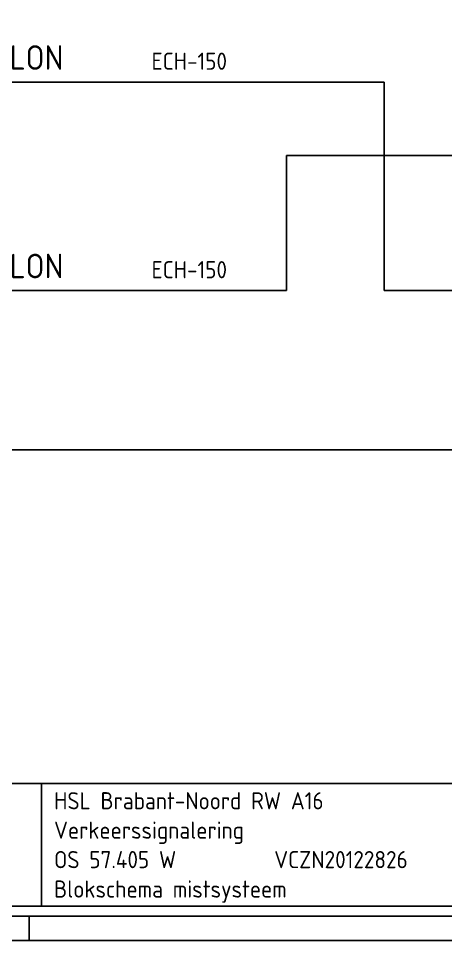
# Model space of a CAD drawing. Header units: metres. Extents: x 0 to 420, y 0 to 297.
# Drawn here: x 122.8 to 210, y 0 to 188 of the extents above; entities that cross this region are included whole.
import ezdxf
from ezdxf.enums import TextEntityAlignment as Align

# ---------------------------------------------------------------- set-up
doc = ezdxf.new("R2010")
doc.units = ezdxf.units.M
doc.header["$LTSCALE"] = 10
doc.header["$MEASUREMENT"] = 0
doc.layers.get('0').update_dxf_attribs({"linetype": 'CONTINUOUS'})
for name, color, linetype in [('25C', 1, 'CONTINUOUS'), ('RC', 2, 'CONTINUOUS'), ('SNIJLIJN', 1, 'CONTINUOUS'), ('VS-HOEK-025', 1, 'CONTINUOUS'), ('VS-HOEK-035', 7, 'CONTINUOUS'), ('VS-HOEK-050', 4, 'CONTINUOUS')]:
    doc.layers.add(name, color=color, linetype=linetype)
doc.styles.add('ISO', font='ISO')
doc.styles.get("Standard").update_dxf_attribs({"font": 'iso.shx'})

# ---------------------------------------------------------------- blocks, each defined once
blk = doc.blocks.new('OHa3_v1-4')
at = {"layer": 'VS-HOEK-035'}
for p, q in [((-393, 27), (-2, 27)), ((-287.5, 2), (-287.5, 27)), ((-393, 2), (-2, 2))]:
    blk.add_line(p, q, dxfattribs=at)
at = {"layer": 'VS-HOEK-025', "style": 'ISO'}
for tag, p in [('BV', (-108, 23.5)), ('BT', (-95, 23.5))]:
    blk.add_attdef(tag, text='', height=2.5, dxfattribs=at).set_placement(p, align=Align.CENTER)
for tag, p in [('UIT1', (-194, 19.5)), ('GET1', (-183, 19.5)), ('TEKDAT', (-165.5, 19.5)), ('GECONTR1', (-148, 19.5)), ('CONDAT1', (-130.5, 19.5)), ('UIT2', (-194, 9.5)), ('GEW1', (-183, 9.5)), ('WIJZDAT1', (-165.5, 9.5)), ('UIT3', (-194, 4.5)), ('GEW2', (-183, 4.5)), ('WIJZDAT2', (-165.5, 4.5))]:
    blk.add_attdef(tag, text='', height=2.5, dxfattribs=at).set_placement(p, align=Align.MIDDLE)
at = {"layer": 'VS-HOEK-025'}
for tag, p in [('S', (-107.96, 19.5)), ('OMSCHR1', (-119, 9.5)), ('OMSCHR2', (-119, 4.5))]:
    blk.add_attdef(tag, text='', height=2.5, dxfattribs=at).set_placement(p, align=Align.MIDDLE_LEFT)
for tag, p in [('GECONTR2', (-148, 9.5)), ('CONDAT2', (-130.5, 9.5)), ('GECONTR3', (-148, 4.5)), ('CONDAT3', (-130.5, 4.5))]:
    blk.add_attdef(tag, text='', height=2.5, dxfattribs=at).set_placement(p, align=Align.MIDDLE)
at = {"layer": 'VS-HOEK-035', "style": 'ISO'}
for tag, p in [('B', (-284.9, 23.5)), ('N', (-284.9, 17.5)), ('P', (-284.9, 11.5)), ('R', (-284.9, 5.5))]:
    blk.add_attdef(tag, text='', height=3.5, dxfattribs=at).set_placement(p, align=Align.MIDDLE_LEFT)
at = {"layer": 'VS-HOEK-050', "oblique": 15, "width": 2.291085}
blk.add_attdef('STATUS', text='', height=5, rotation=360, dxfattribs=at).set_placement((-73.62, 19.55), (-19.62, 19.55), align=Align.FIT)
at = {"layer": 'VS-HOEK-050'}
for tag, p in [('VERSIE', (-9.5, 18.25)), ('O', (-52.5, 7)), ('Q', (-23.5, 7))]:
    blk.add_attdef(tag, text='', height=5, dxfattribs=at).set_placement(p, align=Align.MIDDLE)
blk = doc.blocks.new('a3h_v1-4')
at = {"layer": 'SNIJLIJN'}
blk.add_line((125, 0), (125, 5), dxfattribs=at)
blk.add_lwpolyline([(420, 297), (0, 297), (0, 0), (420, 0)], close=True, dxfattribs=at)
at = {"layer": 'VS-HOEK-050'}
blk.add_lwpolyline([(415, 5), (415, 292), (20, 292), (20, 5)], close=True, dxfattribs=at)

msp = doc.modelspace()

# ---------------------------------------------------------------- linework, layer by layer
for p, q in [((100, 175), (197.5, 175)), ((197.5, 175), (197.5, 137.5)), ((177.5, 132.5), (177.5, 160)), ((177.5, 160), (292.5, 160)), ((197.5, 137.5), (197.5, 132.5)), ((100, 132.5), (177.5, 132.5)), ((197.5, 132.5), (292.5, 132.5)), ((85, 100), (225, 100))]:
    msp.add_line(p, q)

# ---------------------------------------------------------------- block references
at = {"layer": '25C'}
msp.add_blockref('a3h_v1-4', (0, 0), dxfattribs=at)
at = {"layer": 'RC'}
ref = msp.add_blockref('OHa3_v1-4', (415, 5), dxfattribs=at)
ref.add_attrib('B', 'HSL Brabant-Noord RW A16', dxfattribs={"layer": 'VS-HOEK-035', "height": 3.5, "style": 'ISO'}).set_placement((130.1, 28.5), align=Align.MIDDLE_LEFT)
ref.add_attrib('N', 'Verkeerssignalering', dxfattribs={"layer": 'VS-HOEK-035', "height": 3.5, "style": 'ISO'}).set_placement((130.1, 22.5), align=Align.MIDDLE_LEFT)
ref.add_attrib('P', 'OS 57.405 W          VCZN20122826', dxfattribs={"layer": 'VS-HOEK-035', "height": 3.5, "style": 'ISO'}).set_placement((130.1, 16.5), align=Align.MIDDLE_LEFT)
ref.add_attrib('R', 'Blokschema mistsysteem', dxfattribs={"layer": 'VS-HOEK-035', "height": 3.5, "style": 'ISO'}).set_placement((130.1, 10.5), align=Align.MIDDLE_LEFT)

# ---------------------------------------------------------------- texts
for s, height, p in [('ECHELON', 5, (107.5, 177.5)), ('ECH-150', 3.5, (150, 177.5)), ('ECHELON', 5, (107.5, 135)), ('ECH-150', 3.5, (150, 135))]:
    msp.add_text(s, height=height).set_placement(p)

doc.saveas('drawing.dxf')
